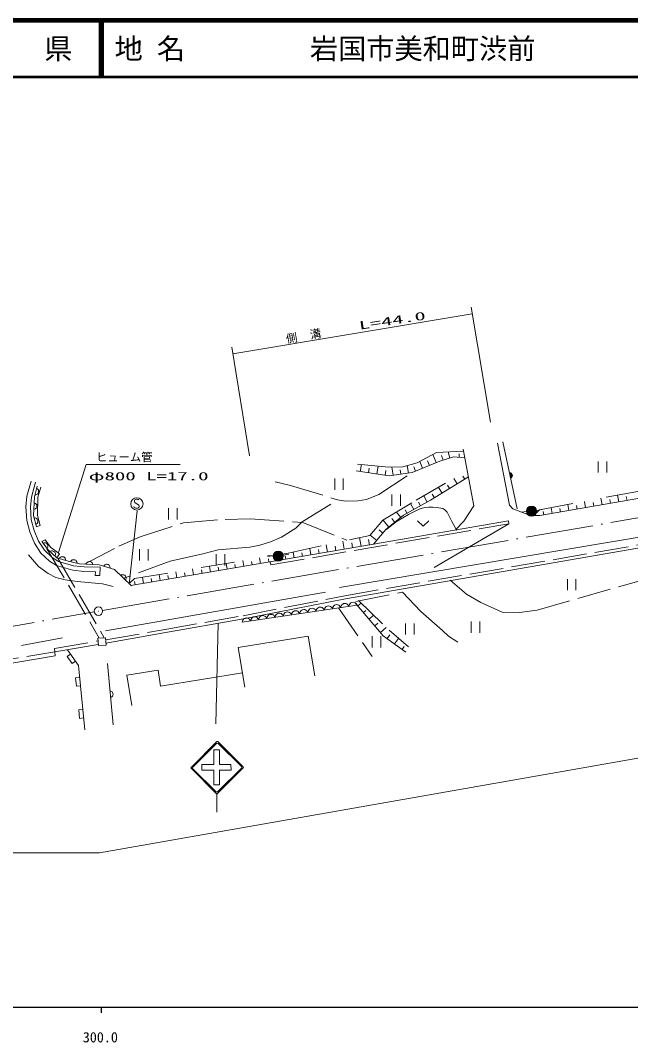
# Model space of a CAD drawing. Units: millimetres, scale not verified. Extents: x 62731 to 702731, y -59 to 359941.
# Drawn here: x 376398 to 484637, y 178656 to 359941 of the extents above; entities that cross this region are included whole.
import ezdxf
from ezdxf.enums import TextEntityAlignment as Align

# ---------------------------------------------------------------- set-up
doc = ezdxf.new("R2010")
doc.units = ezdxf.units.MM
doc.header["$LTSCALE"] = 1000
for name, pattern in [('DASHED', [7.5, 6, -1.5]), ('DASHED_SPACED', [12, 6, -6]), ('LONG_DASHED_DOTTED', [15.25, 12, -1.5, 0.25, -1.5])]:
    doc.linetypes.add(name, pattern=pattern)
for name, color, linetype, lineweight in [('M-TTL', 2, 'Continuous', 140), ('M-TTL-BAND', 7, 'Continuous', 25), ('M-TTL-LINE', 7, 'Continuous', 50), ('S-BGD', 7, 'Continuous', 13), ('S-BGD-HTXT', 6, 'Continuous', 13), ('S-BMK', 2, 'LONG_DASHED_DOTTED', 13)]:
    doc.layers.add(name, color=color, linetype=linetype, lineweight=lineweight)
doc.layers.add('M-TTL-TXT', color=7, linetype='Continuous')
doc.styles.add('ＭＳ ゴシック', font='')
doc.styles.get('ＭＳ ゴシック').set_extended_font_data('MS Gothic')

# ---------------------------------------------------------------- blocks, each defined once
blk = doc.blocks.new('BUHIN29')
at = {"color": 7, "linetype": 'Continuous', "lineweight": 13}
blk.add_lwpolyline([(-75, 746), (-821, 672), (-672, -821), (75, -746)], dxfattribs=at)
blk = doc.blocks.new('BUHIN43')
at = {"color": 7, "linetype": 'Continuous', "lineweight": 13}
blk.add_lwpolyline([(727, 108), (648, 267), (540, 396), (374, 535), (201, 598), (22, 628), (-203, 594), (-366, 514), (-513, 403), (-631, 223), (-694, 68), (-727, -108)], dxfattribs=at)
blk = doc.blocks.new('BUHIN68')
at = {"color": 7, "linetype": 'Continuous', "lineweight": 13}
for p, q in [((-770, 1000), (-770, -1000)), ((765, -1000), (765, 1000))]:
    blk.add_line(p, q, dxfattribs=at)
blk = doc.blocks.new('BUHIN72')
at = {"color": 7, "linetype": 'Continuous', "lineweight": 13}
for radius in [896, 792, 688, 580, 477, 351, 243, 140, 27]:
    blk.add_circle((0, 0), radius, dxfattribs=at)
blk = doc.blocks.new('BUHIN74')
at = {"color": 2, "linetype": 'Continuous', "lineweight": 13}
for radius in [746, 22.5]:
    blk.add_circle((0, 0), radius, dxfattribs=at)

msp = doc.modelspace()

# ---------------------------------------------------------------- linework, layer by layer
at = {"layer": 'M-TTL'}
msp.add_line((702731, 359941), (62731, 359941), dxfattribs=at)
at = {"layer": 'M-TTL-BAND'}
for p, q in [((62731, 184941), (601731, 184941)), ((390731, 184941), (390731, 183941))]:
    msp.add_line(p, q, dxfattribs=at)
at = {"layer": 'M-TTL-LINE'}
for p, q in [((390481, 359941), (390481, 349941)), ((390981, 359941), (390981, 349941)), ((62731, 349941), (702731, 349941))]:
    msp.add_line(p, q, dxfattribs=at)
at = {"layer": 'S-BGD'}
for p, q in [((461007, 284979), (463170, 273998)), ((462004, 285173), (464530, 273342)), ((450171, 281510), (449565, 282979)), ((452595, 282333), (452250, 283428)), ((454207, 282456), (454250, 283097)), ((454952, 283923), (456823, 273864)), ((436691, 279948), (436882, 281195)), ((450781, 281762), (445900, 279746)), ((447730, 280502), (447239, 281693)), ((448951, 281006), (448621, 281804)), ((453200, 282523), (450781, 281762)), ((451386, 281952), (451119, 282800)), ((455215, 282389), (453200, 282523)), ((521618, 281350), (468520, 272110)), ((441825, 279164), (435958, 280060)), ((438158, 279724), (438278, 280513)), ((439625, 279500), (439836, 280883)), ((441091, 279276), (441224, 280147)), ((445900, 279746), (441825, 279164)), ((442504, 279261), (442297, 280708)), ((443862, 279455), (443751, 280236)), ((445221, 279649), (445030, 280984)), ((446510, 279998), (446203, 280742)), ((463229, 279735), (463427, 278806)), ((463483, 278844), (463295, 279724)), ((463364, 279700), (463536, 278896)), ((463588, 278953), (463436, 279664)), ((463509, 279619), (463636, 279027)), ((463672, 279155), (463594, 279519)), ((455887, 278983), (449170, 274863)), ((452528, 276923), (452163, 277519)), ((453872, 277747), (453286, 278703)), ((455215, 278571), (454877, 279122)), ((379354, 277339), (378887, 275444)), ((380029, 277183), (379484, 275392)), ((448571, 274527), (447951, 275632)), ((449841, 275275), (449448, 275916)), ((451185, 276099), (450553, 277129)), ((482532, 274548), (482324, 275744)), ((378887, 275444), (378731, 272148)), ((379484, 275392), (379406, 272148)), ((449170, 274863), (444378, 272176)), ((446175, 273184), (445584, 274237)), ((447373, 273856), (447006, 274510)), ((456823, 273864), (455069, 271116)), ((463170, 273998), (463753, 273342)), ((473682, 273008), (473493, 274095)), ((475157, 273265), (475042, 273928)), ((476632, 273522), (476437, 274645)), ((478107, 273778), (477988, 274463)), ((479582, 274035), (479380, 275195)), ((481057, 274292), (480934, 274998)), ((484007, 274805), (483880, 275534)), ((378731, 272148), (379251, 270123)), ((379406, 272148), (379899, 270357)), ((397125, 272960), (395693, 259942)), ((433011, 259363), (511921, 272643)), ((444378, 272176), (441243, 269668)), ((443855, 271758), (443084, 272722)), ((444977, 272512), (444636, 273120)), ((463753, 273342), (466887, 272152)), ((466158, 272827), (465161, 272750)), ((466887, 272152), (468520, 272110)), ((467946, 273026), (468936, 273171)), ((469257, 272238), (469150, 272857)), ((470732, 272495), (470549, 273545)), ((472207, 272752), (472096, 273393)), ((379899, 270357), (379251, 270123)), ((512367, 270904), (434072, 257365)), ((439054, 267033), (462960, 271170)), ((441765, 270086), (440776, 271323)), ((442810, 270922), (442282, 271583)), ((463045, 270677), (449771, 262899)), ((455069, 271116), (453666, 269654)), ((462960, 271170), (463045, 270677)), ((439597, 267687), (438431, 268656)), ((441243, 269668), (439049, 267026)), ((440694, 269008), (440011, 269575)), ((380211, 267502), (380782, 267813)), ((380211, 267502), (381301, 266048)), ((380782, 267813), (381742, 266541)), ((381742, 266541), (383325, 265322)), ((439049, 267026), (395988, 259708)), ((430882, 265638), (430661, 266940)), ((432367, 265891), (432227, 266713)), ((433852, 266143), (433607, 267583)), ((435336, 266395), (435183, 267299)), ((436821, 266648), (436556, 268211)), ((438306, 266900), (438141, 267873)), ((377835, 265158), (379596, 263087)), ((381301, 266048), (382832, 264621)), ((383325, 265322), (382832, 264621)), ((421235, 264957), (420236, 264986)), ((421973, 264124), (421804, 265116)), ((423020, 265097), (424002, 265282)), ((423458, 264376), (423357, 264968)), ((424943, 264629), (424768, 265655)), ((426427, 264881), (426316, 265538)), ((427912, 265134), (427714, 266298)), ((429397, 265386), (429271, 266126)), ((379596, 263087), (381305, 261844)), ((382832, 264621), (384857, 264024)), ((384857, 264024), (386881, 263557)), ((386881, 263557), (390385, 263401)), ((390385, 263401), (393111, 262544)), ((410094, 262105), (409918, 263143)), ((411579, 262358), (411474, 262977)), ((413064, 262610), (412889, 263637)), ((414549, 262862), (414445, 263475)), ((416034, 263115), (415861, 264130)), ((417518, 263367), (417415, 263973)), ((419003, 263619), (418833, 264623)), ((420488, 263872), (420386, 264471)), ((420800, 263367), (420699, 263908)), ((381305, 261844), (382703, 261119)), ((382703, 261119), (384308, 260705)), ((389675, 261506), (390474, 261474)), ((393111, 262544), (396121, 259663)), ((398216, 260087), (398031, 261170)), ((401185, 260591), (401003, 261664)), ((402670, 260844), (402561, 261484)), ((404155, 261096), (403975, 262157)), ((405640, 261348), (405532, 261981)), ((407125, 261601), (406946, 262650)), ((408609, 261853), (408503, 262479)), ((384308, 260705), (386483, 260446)), ((386483, 260446), (390937, 260032)), ((390937, 260032), (392853, 259514)), ((396731, 259834), (396625, 260457)), ((399700, 260339), (399590, 260986)), ((391461, 251690), (430533, 258552)), ((415754, 253224), (436118, 256235)), ((434072, 257365), (415986, 253809)), ((440770, 250820), (435738, 256701)), ((436241, 256113), (436818, 256607)), ((415986, 253809), (401831, 251328)), ((437248, 254937), (437661, 255291)), ((438254, 253761), (439055, 254446)), ((411469, 253015), (411086, 235199)), ((439261, 252585), (439808, 253053)), ((440267, 251408), (441291, 252284)), ((376565, 249090), (383878, 250442)), ((390139, 250378), (391503, 250460)), ((390219, 249054), (390139, 250378)), ((391503, 250460), (391583, 249137)), ((401831, 251328), (391560, 249518)), ((415039, 248715), (427447, 250744)), ((427447, 250744), (428597, 243709)), ((444772, 247910), (440770, 250820)), ((441437, 250335), (441912, 250988)), ((442771, 249365), (443483, 250344)), ((382418, 248576), (382549, 247261)), ((390206, 249278), (382477, 247978)), ((391583, 249137), (390219, 249054)), ((416189, 241680), (415039, 248715)), ((444105, 248395), (444485, 248917)), ((382549, 247261), (348025, 241454)), ((386712, 245520), (384744, 248317)), ((387851, 234126), (386712, 245520)), ((391821, 245900), (392823, 234989)), ((395301, 243800), (400810, 244700)), ((396182, 238409), (395301, 243800)), ((401273, 241868), (400810, 244700)), ((401273, 241868), (415770, 244238)), ((406666, 227439), (411268, 232040)), ((406991, 227509), (411197, 231715)), ((411684, 230553), (410730, 230549)), ((410730, 227953), (410730, 230549)), ((411409, 232040), (415911, 227538)), ((411480, 231715), (415586, 227609)), ((411684, 227953), (411684, 230553)), ((411168, 222795), (406666, 227297)), ((406991, 227227), (411098, 223120)), ((408601, 226978), (408597, 227953)), ((408597, 227953), (410730, 227953)), ((408601, 226978), (409022, 226978)), ((408601, 226978), (410734, 226978)), ((410734, 226978), (410734, 224376)), ((415911, 227397), (411310, 222795)), ((415586, 227326), (411380, 223120)), ((411684, 227953), (413749, 227953)), ((411688, 226978), (411688, 224380)), ((411688, 226978), (413753, 226978)), ((413753, 226978), (413749, 227953)), ((410734, 224376), (411688, 224380)), ((411238, 222766), (411238, 219491))]:
    msp.add_line(p, q, dxfattribs=at)
at = {"layer": 'S-BGD', "linetype": 'DASHED_SPACED'}
for p, q in [((446796, 281448), (450199, 283329)), ((450199, 283329), (454857, 283553)), ((436182, 281269), (441690, 280687)), ((444243, 280776), (446796, 281448)), ((441690, 280687), (444243, 280776)), ((446617, 274863), (455484, 279968)), ((468503, 273163), (504193, 279829)), ((440706, 271281), (446617, 274863)), ((467684, 272344), (468503, 273163)), ((438377, 268594), (440706, 271281)), ((434749, 267832), (438377, 268594)), ((423867, 265459), (434749, 267832)), ((396628, 260938), (423867, 265459)), ((395822, 260221), (396628, 260938)), ((436345, 257065), (441801, 251790)), ((441801, 251790), (445257, 248820))]:
    msp.add_line(p, q, dxfattribs=at)
at = {"layer": 'S-BGD', "linetype": 'DASHED'}
for p, q in [((439998, 275859), (445900, 279746)), ((377558, 275558), (378274, 278236)), ((379047, 278029), (378348, 275415)), ((421613, 278108), (424284, 277452)), ((424284, 277452), (432642, 274922)), ((377372, 273676), (377558, 275558)), ((437796, 274969), (439998, 275859)), ((378348, 275415), (378175, 273658)), ((426392, 270986), (432680, 274916)), ((432642, 274922), (434094, 274688)), ((434094, 274688), (436250, 274735)), ((436250, 274735), (437796, 274969)), ((377505, 271236), (377372, 273676)), ((378175, 273658), (378299, 271371)), ((378088, 269221), (377505, 271236)), ((378299, 271371), (378844, 269486)), ((397623, 268362), (405355, 270846)), ((405355, 270846), (412711, 271455)), ((412711, 271455), (417162, 271548)), ((417162, 271548), (426486, 270893)), ((420800, 263367), (463045, 270677)), ((425268, 269909), (426392, 270986)), ((426486, 270893), (434319, 267742)), ((433972, 257906), (512232, 271439)), ((378910, 267233), (378088, 269221)), ((378844, 269486), (379624, 267601)), ((393828, 266676), (397623, 268362)), ((422691, 268269), (425268, 269909)), ((380024, 265456), (378910, 267233)), ((379624, 267601), (380648, 265967)), ((387788, 263516), (393828, 266676)), ((411493, 266066), (417115, 266535)), ((417115, 266535), (418849, 266863)), ((418849, 266863), (420770, 267472)), ((420770, 267472), (422691, 268269)), ((381535, 264025), (380024, 265456)), ((380648, 265967), (382023, 264665)), ((381106, 266230), (390380, 250393)), ((402965, 264052), (408775, 265364)), ((408775, 265364), (411493, 266066)), ((382808, 263256), (381535, 264025)), ((382023, 264665), (383131, 263995)), ((385671, 262434), (382808, 263256)), ((383005, 264570), (391275, 250447)), ((383131, 263995), (385826, 263222)), ((385826, 263222), (387687, 263021)), ((387687, 263021), (390533, 262948)), ((390533, 262948), (390474, 261474)), ((402965, 264052), (394718, 261006)), ((387633, 262222), (385671, 262434)), ((389701, 262169), (387633, 262222)), ((389675, 261506), (389701, 262169)), ((468053, 255368), (492410, 262279)), ((452653, 260642), (455503, 258156)), ((415885, 254349), (433972, 257906)), ((435920, 256883), (444166, 258520)), ((444166, 258520), (447440, 255125)), ((455503, 258156), (458049, 256701)), ((432804, 255745), (438812, 247113)), ((458049, 256701), (461869, 255004)), ((401736, 251869), (415885, 254349)), ((447440, 255125), (451259, 251730)), ((461869, 255004), (464961, 254943)), ((464961, 254943), (468053, 255368)), ((391527, 250071), (401736, 251869)), ((451259, 251730), (452350, 250760)), ((452350, 250760), (453987, 249668)), ((382418, 248576), (390169, 249880)), ((347936, 242047), (382477, 247978))]:
    msp.add_line(p, q, dxfattribs=at)
at = {"layer": 'S-BGD'}
msp.add_lwpolyline([(463162, 279747), (463283, 279731), (463391, 279696), (463519, 279623), (463600, 279528), (463661, 279421), (463694, 279270), (463682, 279147), (463646, 279027), (463559, 278908), (463476, 278829), (463371, 278769)], close=True, dxfattribs=at)
for points in [[(379264, 276974), (379387, 276894), (379483, 276796), (379584, 276654), (379622, 276509), (379629, 276362), (379585, 276181), (379510, 276054), (379409, 275943), (379253, 275861), (379122, 275819), (378977, 275809)], [(378838, 274395), (378973, 274341), (379087, 274263), (379213, 274143), (379279, 274008), (379314, 273865), (379305, 273679), (379257, 273540), (379179, 273412), (379041, 273301), (378921, 273235), (378781, 273197)], [(397388, 274896), (397327, 274962), (397245, 275000), (397129, 275022), (396959, 275022), (396816, 274984), (396695, 274901), (396623, 274780), (396618, 274654), (396623, 274571), (396667, 274461), (396744, 274401), (397344, 274054), (397410, 273955), (397454, 273818), (397443, 273686), (397404, 273581), (397327, 273482), (397157, 273433), (396904, 273433), (396794, 273449), (396689, 273499), (396601, 273581), (396524, 273708)], [(441327, 269654), (442272, 270429), (443258, 271159), (444217, 271746), (445220, 272288), (446175, 272816), (447152, 273286), (447658, 273444), (448178, 273544), (448852, 273602), (449556, 273602), (450288, 273558), (451006, 273454), (451336, 273350), (451631, 273195), (451878, 272984), (452088, 272724), (452958, 271074), (453841, 269479)], [(378842, 271717), (378988, 271704), (379119, 271664), (379275, 271586), (379377, 271476), (379453, 271350), (379499, 271170), (379494, 271023), (379457, 270877), (379358, 270731), (379263, 270632), (379140, 270554)], [(446847, 271184), (447847, 270239), (448847, 271184)], [(380396, 267255), (380535, 267299), (380672, 267312), (380846, 267300), (380983, 267238), (381101, 267150), (381213, 267001), (381264, 266863), (381285, 266714), (381250, 266542), (381199, 266414), (381116, 266295)], [(381628, 265744), (381757, 265812), (381889, 265848), (382063, 265867), (382208, 265830), (382340, 265764), (382476, 265638), (382551, 265511), (382598, 265368), (382594, 265192), (382567, 265057), (382506, 264925)], [(383269, 264492), (383354, 264611), (383456, 264703), (383603, 264797), (383750, 264829), (383897, 264829), (384075, 264777), (384199, 264696), (384305, 264590), (384380, 264430), (384416, 264298), (384420, 264153)], [(385284, 263925), (385362, 264049), (385459, 264147), (385599, 264250), (385744, 264290), (385891, 264299), (386072, 264257), (386200, 264185), (386313, 264085), (386397, 263930), (386441, 263800), (386454, 263655)], [(388034, 263505), (388088, 263641), (388165, 263755), (388285, 263882), (388420, 263948), (388563, 263983), (388748, 263975), (388887, 263927), (389016, 263849), (389127, 263712), (389194, 263592), (389233, 263452)], [(391175, 263153), (391263, 263270), (391366, 263360), (391515, 263452), (391662, 263481), (391809, 263478), (391987, 263423), (392109, 263340), (392213, 263232), (392285, 263071), (392319, 262938), (392320, 262793)], [(394182, 261519), (394312, 261585), (394445, 261620), (394619, 261637), (394764, 261597), (394895, 261530), (395029, 261402), (395102, 261274), (395148, 261130), (395141, 260954), (395112, 260820), (395049, 260689)], [(385296, 247532), (384683, 247100), (385546, 245873), (386159, 246305)], [(392267, 241042), (392409, 241007), (392532, 240946), (392674, 240844), (392758, 240720), (392812, 240583), (392829, 240398), (392800, 240254), (392741, 240115), (392620, 239987), (392510, 239905), (392377, 239847)]]:
    msp.add_lwpolyline(points, dxfattribs=at)
msp.add_circle((397047, 274186), 1094, dxfattribs=at)
for centre, radius, start, end in [((411339, 231970), 100, 45, 135), ((411339, 231574), 200, 45, 135), ((406737, 227368), 100, 135, 225), ((407133, 227368), 200, 135, 225), ((415445, 227468), 200, 315, 45), ((415841, 227468), 100, 315, 45), ((411239, 223262), 200, 225, 315), ((411239, 222866), 100, 225, 315)]:
    msp.add_arc(centre, radius, start, end, dxfattribs=at)
at = {"layer": 'S-BGD-HTXT'}
for p, q in [((459770, 288697), (456346, 309094)), ((414067, 300838), (456543, 307917)), ((417039, 282724), (413874, 302015)), ((388079, 281183), (383125, 265573)), ((388079, 281183), (404707, 281183)), ((594762, 248291), (390413, 212279)), ((390413, 212279), (191648, 212279))]:
    msp.add_line(p, q, dxfattribs=at)
at = {"layer": 'S-BMK'}
for p, q in [((390968, 255289), (488268, 272115)), ((352002, 248506), (389490, 255034))]:
    msp.add_line(p, q, dxfattribs=at)

# ---------------------------------------------------------------- block references
at = {"layer": 'S-BGD'}
for name, p in [('BUHIN68', (479633, 280736)), ('BUHIN68', (432915, 277712)), ('BUHIN68', (443044, 274840)), ('BUHIN72', (467056, 272896)), ('BUHIN68', (403432, 272421)), ('BUHIN68', (398292, 265163)), ('BUHIN68', (411899, 264256)), ('BUHIN72', (422135, 264931)), ('BUHIN68', (474190, 259872)), ('BUHIN43', (428118, 255052)), ('BUHIN43', (429572, 255267)), ('BUHIN43', (431027, 255482)), ('BUHIN43', (432481, 255697)), ('BUHIN43', (433936, 255912)), ('BUHIN43', (435390, 256127)), ('BUHIN43', (416481, 253331)), ('BUHIN43', (417936, 253546)), ('BUHIN43', (419390, 253761)), ('BUHIN43', (420845, 253976)), ('BUHIN43', (422299, 254191)), ('BUHIN43', (423754, 254406)), ('BUHIN43', (425209, 254622)), ('BUHIN43', (426663, 254837)), ('BUHIN68', (445464, 252010)), ('BUHIN68', (457105, 252312)), ('BUHIN68', (439567, 249742)), ('BUHIN29', (386996, 242672)), ('BUHIN29', (387566, 236975))]:
    msp.add_blockref(name, p, dxfattribs=at)
at = {"layer": 'S-BMK'}
msp.add_blockref('BUHIN74', (390229, 255162), dxfattribs=at)

# ---------------------------------------------------------------- texts
at = {"layer": 'M-TTL-BAND', "style": 'ＭＳ ゴシック'}
msp.add_text('300.0', height=1833, dxfattribs=at).set_placement((390575, 178136), align=Align.BOTTOM_CENTER)
at = {"layer": 'M-TTL-TXT', "style": 'ＭＳ ゴシック'}
msp.add_text('山\u3000口\u3000県', height=3666, dxfattribs=at).set_placement((373106, 354941), align=Align.MIDDLE_CENTER)
for s, p in [('地 名', (393110, 354941)), ('岩国市美和町渋前', (427754, 354941))]:
    msp.add_text(s, height=3666, dxfattribs=at).set_placement(p, align=Align.MIDDLE_LEFT)
at = {"layer": 'S-BGD-HTXT', "style": 'ＭＳ ゴシック', "width": 2}
msp.add_text('L=44.0', height=1466, rotation=8.7, dxfattribs=at).set_placement((436623, 304655), align=Align.BOTTOM_LEFT)
at = {"layer": 'S-BGD-HTXT', "style": 'ＭＳ ゴシック'}
msp.add_text('ヒューム管', height=1466, dxfattribs=at).set_placement((389823, 281307), align=Align.BOTTOM_LEFT)
at = {"layer": 'S-BGD-HTXT', "style": 'ＭＳ ゴシック', "width": 1.85}
msp.add_text('φ800 L=17.0', height=1466, dxfattribs=at).set_placement((388512, 277935), align=Align.BOTTOM_LEFT)
at = {"layer": 'S-BGD-HTXT', "insert": (423689, 302524), "char_height": 1466, "attachment_point": 7, "rotation": 10, "style": 'ＭＳ ゴシック'}
msp.add_mtext('\\T2.15;側溝', dxfattribs=at)

doc.saveas('drawing.dxf')
